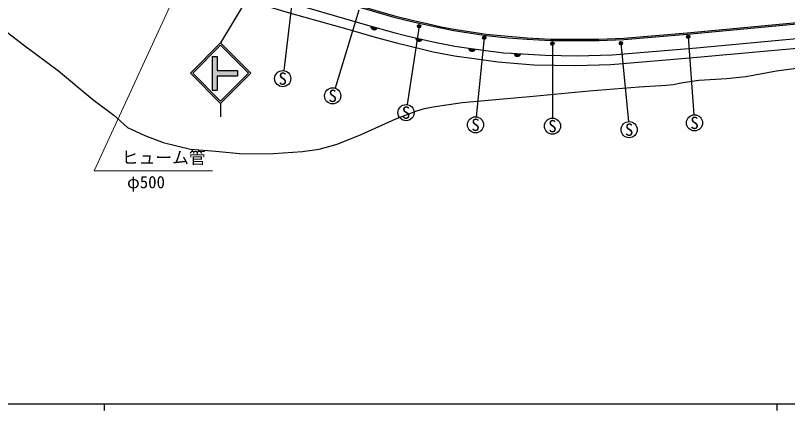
# Model space of a CAD drawing. Units: millimetres at full size, sheet at 1:1000; details may follow other scales. Extents: x 40000 to 680000, y 20000 to 380000.
# Drawn here: x 154785 to 269604, y 204000 to 262690 of the extents above; entities that cross this region are included whole.
import ezdxf
from ezdxf.enums import TextEntityAlignment as Align

# ---------------------------------------------------------------- set-up
doc = ezdxf.new("R2010")
doc.units = ezdxf.units.MM
doc.header["$LTSCALE"] = 1000
for name, color, linetype, lineweight in [('M-BGD', 7, 'Continuous', 25), ('M-BGD-EXST', 7, 'Continuous', 25), ('M-STR-HTXT', 7, 'Continuous', 13), ('M-STR-STRC', 7, 'Continuous', 25), ('M-TTL-BAND', 7, 'Continuous', 25)]:
    doc.layers.add(name, color=color, linetype=linetype, lineweight=lineweight)
doc.styles.add('ＭＳ ゴシック', font='')
doc.styles.get('ＭＳ ゴシック').set_extended_font_data('MS Gothic')

msp = doc.modelspace()

# ---------------------------------------------------------------- hatches: boundary and pattern name
at = {"layer": 'M-BGD'}
for points in [[(207640, 261117, 0.82183), (208593, 260845)], [(214316, 259378, 0.82183), (215282, 259160)], [(222187, 257842, 0.82183), (223168, 257707)], [(228938, 257039, 0.82183), (229927, 256984)]]:
    msp.add_hatch(color=256, dxfattribs=at).paths.add_polyline_path(points)
at = {"layer": 'M-BGD-EXST'}
for points in [[(214580, 260969, 0.41421), (214919, 260869, 0.41421), (215019, 261208, 1)], [(224274, 259250, 0.41421), (224613, 259150, 0.41421), (224713, 259489, 1)], [(254626, 259404, 0.41421), (254965, 259304, 0.41421), (255065, 259643, 1)], [(234414, 258381, 0.41421), (234753, 258281, 0.41421), (234853, 258620, 1)], [(244609, 258453, 0.41421), (244948, 258353, 0.41421), (245048, 258693, 1)]]:
    msp.add_hatch(color=256, dxfattribs=at).paths.add_polyline_path(points)
at = {"layer": 'M-STR-STRC'}
msp.add_hatch(color=256, dxfattribs=at).paths.add_polyline_path([(184045, 256616), (184795, 256616), (184795, 254491), (187795, 254491), (187795, 253741), (184795, 253741), (184795, 251616), (184045, 251616)])

# ---------------------------------------------------------------- linework, layer by layer
at = {"layer": 'M-BGD'}
for points in [[(151636, 277333), (163924, 273822), (180610, 268954), (198762, 263660), (207138, 261260), (211050, 260144), (212600, 259750), (213844, 259484), (217337, 258697), (218626, 258426), (220142, 258145), (221528, 257933), (224337, 257546), (227396, 257159), (228482, 257065), (233555, 256782), (238306, 256680), (243538, 256851), (256086, 257875), (271458, 259303)], [(153599, 275278), (169828, 270619), (183390, 266720), (187168, 265617), (195677, 263025), (204203, 260646), (208265, 259471), (211429, 258638), (213287, 258161), (215312, 257673), (216917, 257310), (220078, 256691), (223004, 256275), (226539, 255819), (231892, 255361), (238048, 255238), (243316, 255423), (254463, 256359), (275467, 258217)], [(150327, 262639), (155982, 258349), (161182, 254459), (166269, 250199), (169441, 247878), (171434, 246068), (174003, 244861), (176757, 243809), (180803, 242835), (184596, 242531), (188610, 242144), (193158, 242171), (197463, 242484), (199958, 242828), (202647, 243580), (206221, 244990), (211356, 247321), (214480, 248530), (215615, 248851), (216884, 249122), (221235, 249748), (231756, 250717), (240109, 251478), (247543, 252086), (251558, 252347), (252581, 252430), (254033, 252707), (256398, 253066), (260547, 253301), (263384, 253612), (267957, 254451), (273494, 255208)]]:
    msp.add_lwpolyline(points, dxfattribs=at)
for centre, start, end in [((208143, 261075), 175.25351, 332.9117), ((214820, 259364), 178.48116, 336.13935), ((222691, 257872), 183.31467, 340.97286), ((229438, 257109), 187.97844, 345.63664)]:
    msp.add_arc(centre, 505, start, end, dxfattribs=at)
at = {"layer": 'M-BGD-EXST'}
for p, q in [((196116, 266480), (194675, 254497)), ((205838, 263486), (202310, 251894)), ((214800, 261089), (213048, 249445)), ((254845, 259523), (255683, 247928)), ((224493, 259370), (223321, 247640)), ((234633, 258501), (234643, 247449)), ((244829, 258573), (245934, 246917))]:
    msp.add_line(p, q, dxfattribs=at)
for centre, radius in [((214800, 261089), 250), ((224493, 259370), 250), ((254845, 259523), 250), ((234633, 258501), 250), ((244829, 258573), 250), ((194531, 253305), 1200), ((201960, 250746), 1200), ((212870, 248258), 1200), ((223201, 246445), 1200), ((234644, 246249), 1200), ((246047, 245722), 1200), ((255769, 246732), 1200)]:
    msp.add_circle(centre, radius, dxfattribs=at)
at = {"layer": 'M-STR-HTXT'}
msp.add_lwpolyline([(179472, 267846), (166515, 239617), (184082, 239617)], dxfattribs=at)
at = {"layer": 'M-STR-STRC'}
for p, q in [((190869, 267893), (185296, 258616)), ((180796, 254116), (185296, 258616)), ((189796, 254116), (185296, 258616)), ((181149, 254116), (185296, 258263)), ((189442, 254116), (185296, 258263)), ((184045, 256616), (184045, 251616)), ((184045, 256616), (184795, 256616)), ((184795, 256616), (184795, 254491)), ((180796, 254116), (185296, 249616)), ((181149, 254116), (185296, 249969)), ((184795, 254491), (187795, 254491)), ((185296, 249969), (189442, 254116)), ((185296, 249616), (189796, 254116)), ((187795, 254491), (187795, 253741)), ((184795, 253741), (187795, 253741)), ((184795, 253741), (184795, 251616)), ((184045, 251616), (184795, 251616)), ((185296, 249616), (185296, 247616))]:
    msp.add_line(p, q, dxfattribs=at)
for points in [[(147549, 280812), (155560, 278630), (165317, 275796), (182239, 270840), (194740, 267192), (205615, 264041), (211078, 262429), (214112, 261689), (215960, 261284), (218029, 260827), (219957, 260459), (222868, 259995), (224764, 259713), (228022, 259390), (230884, 259155), (234339, 258951), (241559, 258966), (245269, 259118), (254674, 259924), (273136, 261662)], [(147598, 281006), (155614, 278823), (165373, 275988), (182295, 271032), (194796, 267384), (205671, 264233), (211130, 262622), (214157, 261884), (216003, 261480), (218069, 261023), (219991, 260656), (222899, 260193), (224788, 259912), (228040, 259589), (230898, 259355), (234344, 259151), (241555, 259166), (245256, 259317), (254656, 260124), (273118, 261862)]]:
    msp.add_lwpolyline(points, dxfattribs=at)
at = {"layer": 'M-TTL-BAND'}
for p, q in [((40000, 205000), (579000, 205000)), ((168000, 205000), (168000, 204000)), ((268000, 205000), (268000, 204000))]:
    msp.add_line(p, q, dxfattribs=at)

# ---------------------------------------------------------------- texts
at = {"layer": 'M-BGD-EXST', "style": 'ＭＳ ゴシック'}
for p in [(194531, 253305), (201960, 250746), (212870, 248258), (223201, 246445), (234644, 246249), (255769, 246732), (246047, 245722)]:
    msp.add_text('S', height=1833, dxfattribs=at).set_placement(p, align=Align.MIDDLE_CENTER)
at = {"layer": 'M-STR-HTXT', "style": 'ＭＳ ゴシック'}
msp.add_text('ヒューム管', height=1833, dxfattribs=at).set_placement((170582, 240117), align=Align.BOTTOM_LEFT)
msp.add_text('φ500', height=1833, dxfattribs=at).set_placement((174197, 236466), align=Align.BOTTOM_CENTER)

doc.saveas('drawing.dxf')
